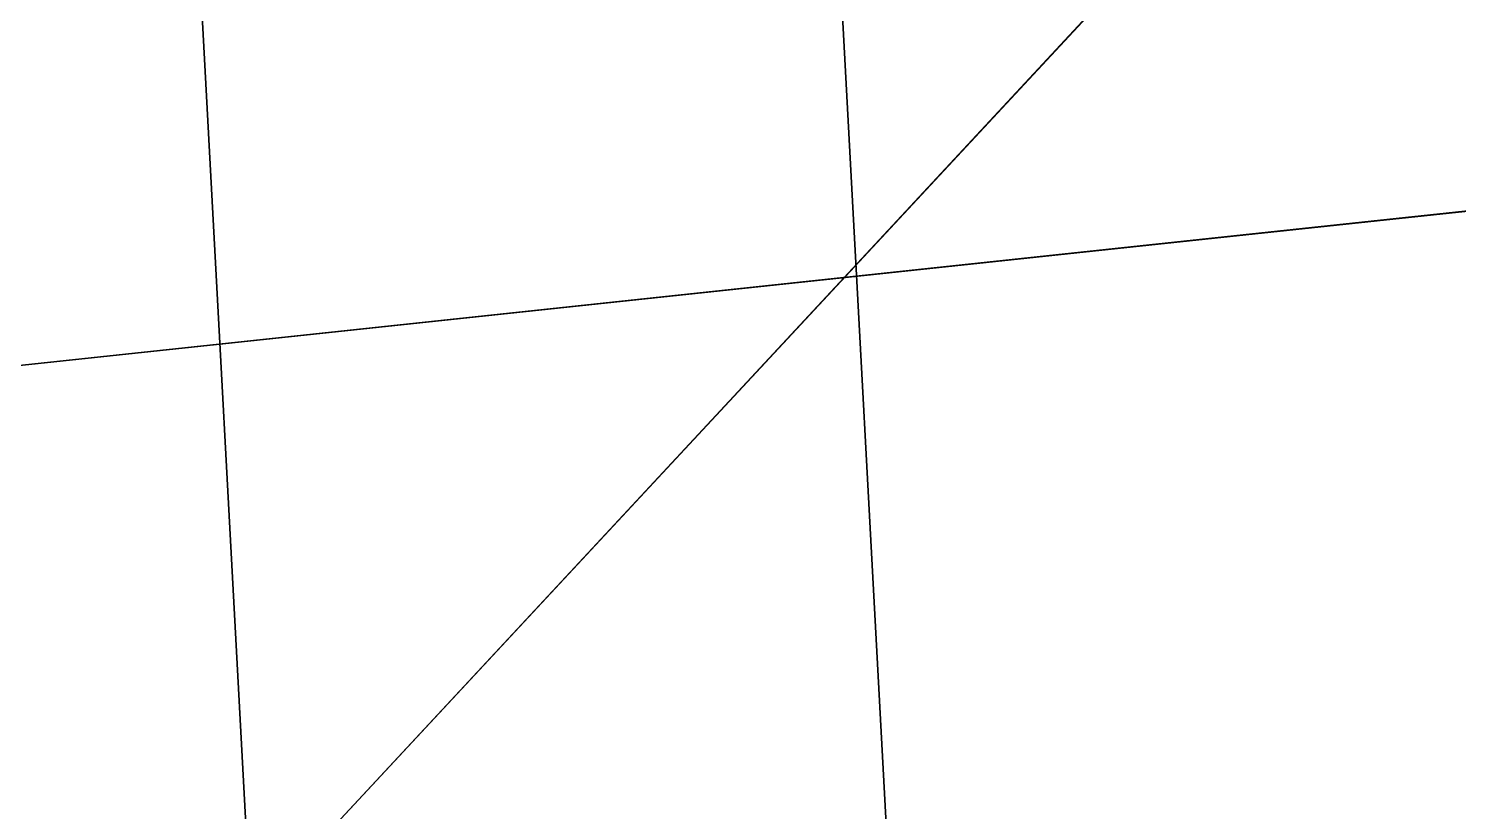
# Model space of a CAD drawing. Header units: metres. Extents: x 503497 to 504361, y 6966567 to 6966857.
# Drawn here: x 504147.6608 to 504148.1154, y 6966712.101 to 6966712.3499 of the extents above; entities that cross this region are included whole.
import ezdxf

# ---------------------------------------------------------------- set-up
doc = ezdxf.new("R2010")
doc.units = ezdxf.units.M

msp = doc.modelspace()

# ---------------------------------------------------------------- linework, layer by layer
at = {"layer": 'SHADOW_APPROVED_20260621T090000'}
for points in [[(504172.0356, 6966738.2059), (504171.8738, 6966737.1686), (504107.8874, 6966668.3541), (504108.0492, 6966669.3914), (504172.0356, 6966738.2059)], [(504175.3149, 6966737.6944), (504172.0356, 6966738.2059), (504108.0492, 6966669.3914), (504111.3285, 6966668.8799), (504175.3149, 6966737.6944)]]:
    msp.add_lwpolyline(points, close=True, dxfattribs=at)
at = {"layer": 'SHADOW_APPROVED_20260621T120000'}
for points in [[(504146.7781, 6966729.7721), (504138.446, 6966731.0718), (504141.312, 6966677.849), (504149.6441, 6966676.5493), (504146.7781, 6966729.7721)], [(504146.9294, 6966730.7425), (504146.7781, 6966729.7721), (504149.6441, 6966676.5493), (504149.7954, 6966677.5197), (504146.9294, 6966730.7425)], [(504149.9912, 6966730.2649), (504146.9294, 6966730.7425), (504149.7954, 6966677.5197), (504152.8572, 6966677.0421), (504149.9912, 6966730.2649)]]:
    msp.add_lwpolyline(points, close=True, dxfattribs=at)
at = {"layer": 'SHADOW_APPROVED_20261221T150000'}
for points in [[(504127.8093, 6966710.1258), (504128.3574, 6966713.6393), (504166.0513, 6966717.6596), (504165.5032, 6966714.1461), (504127.8093, 6966710.1258)], [(504125.9354, 6966710.4181), (504127.8093, 6966710.1258), (504165.5032, 6966714.1461), (504163.6293, 6966714.4384), (504125.9354, 6966710.4181)]]:
    msp.add_lwpolyline(points, close=True, dxfattribs=at)
at = {"layer": 'SHADOW_COMPARATOR_RL48_20260621T090000'}
for points in [[(504172.0356, 6966738.2059), (504171.8738, 6966737.1686), (504135.3861, 6966697.9278), (504135.5479, 6966698.9651), (504172.0356, 6966738.2059)], [(504175.3149, 6966737.6944), (504172.0356, 6966738.2059), (504135.5479, 6966698.9651), (504138.8272, 6966698.4536), (504175.3149, 6966737.6944)]]:
    msp.add_lwpolyline(points, close=True, dxfattribs=at)
at = {"layer": 'SHADOW_COMPARATOR_RL48_20260621T120000'}
for points in [[(504146.7781, 6966729.7721), (504138.446, 6966731.0718), (504140.0803, 6966700.722), (504148.4124, 6966699.4223), (504146.7781, 6966729.7721)], [(504146.9294, 6966730.7425), (504146.7781, 6966729.7721), (504148.4124, 6966699.4223), (504148.5637, 6966700.3927), (504146.9294, 6966730.7425)], [(504149.9912, 6966730.2649), (504146.9294, 6966730.7425), (504148.5637, 6966700.3927), (504151.6255, 6966699.9151), (504149.9912, 6966730.2649)]]:
    msp.add_lwpolyline(points, close=True, dxfattribs=at)
at = {"layer": 'SHADOW_COMPARATOR_RL48_20261221T150000'}
for points in [[(504127.8093, 6966710.1258), (504128.3574, 6966713.6393), (504151.8613, 6966716.1462), (504151.3132, 6966712.6327), (504127.8093, 6966710.1258)], [(504125.9354, 6966710.4181), (504127.8093, 6966710.1258), (504151.3132, 6966712.6327), (504149.4393, 6966712.925), (504125.9354, 6966710.4181)]]:
    msp.add_lwpolyline(points, close=True, dxfattribs=at)

doc.saveas('drawing.dxf')
